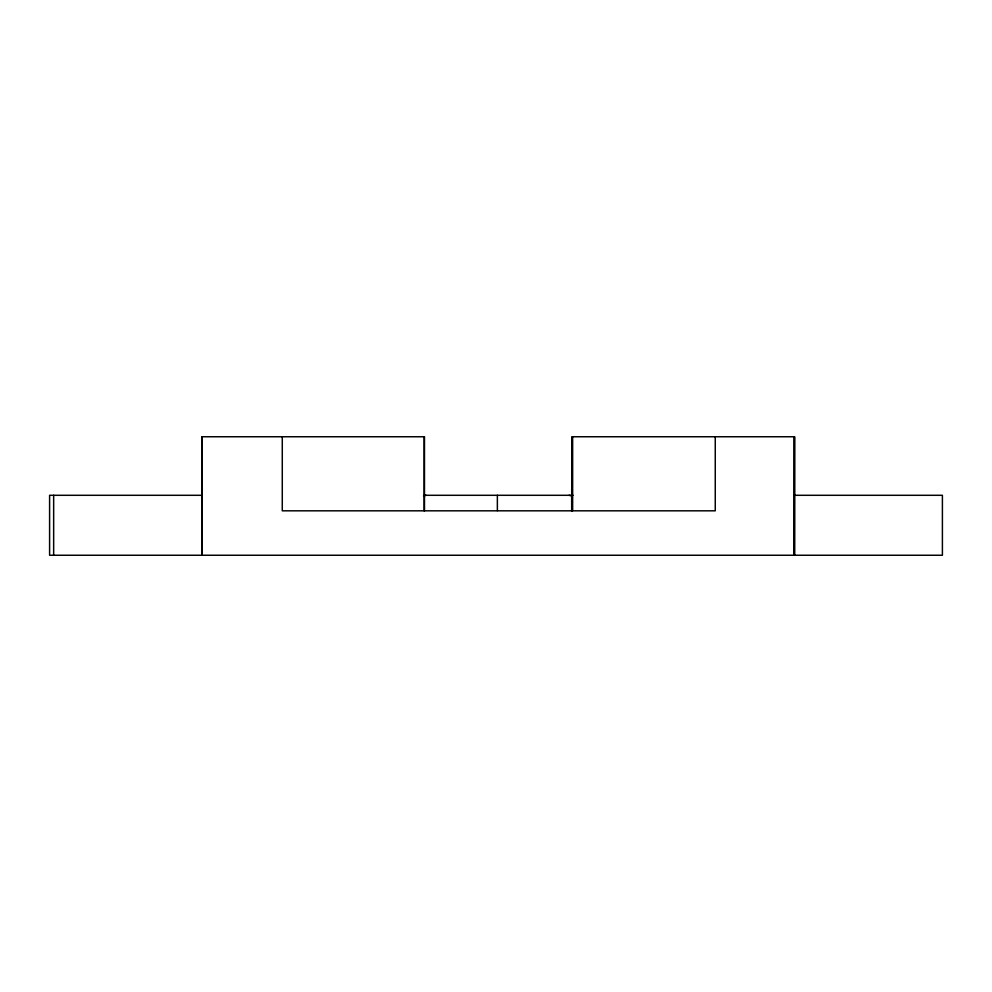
<?xml version="1.0" encoding="UTF-8"?>
<svg xmlns="http://www.w3.org/2000/svg" width="992" height="992" viewBox="0 0 992 992"><rect width="100%" height="100%" fill="white"/><g stroke="black" fill="none" stroke-linecap="round" stroke-linejoin="round"><path stroke-width="1.49" d="M423.547 496L426.002 495.293M794.48 436.753L794.48 555.247L794.58 436.753L572.086 436.753L572.086 510.818M201.773 495.293L49.6 495.293L49.6 555.247L942.4 555.247L942.4 495.293L794.27 495.293M424.179 495.293L573.029 495.293M569.086 495.293L572.086 496M794.27 436.753L794.27 555.247M715.257 436.753L715.257 510.818L282.274 510.818L282.274 436.753M572.595 436.753L572.595 510.818M572.297 436.753L572.297 510.818M571.677 496L571.677 510.818M497.364 495.293L497.364 510.669M424.477 510.818L424.477 436.753L201.773 436.753L201.773 555.247M424.167 436.753L424.167 510.818M202.083 436.753L202.083 555.247M201.984 436.753L201.984 555.247M53.655 495.293L53.655 555.247"/></g></svg>
